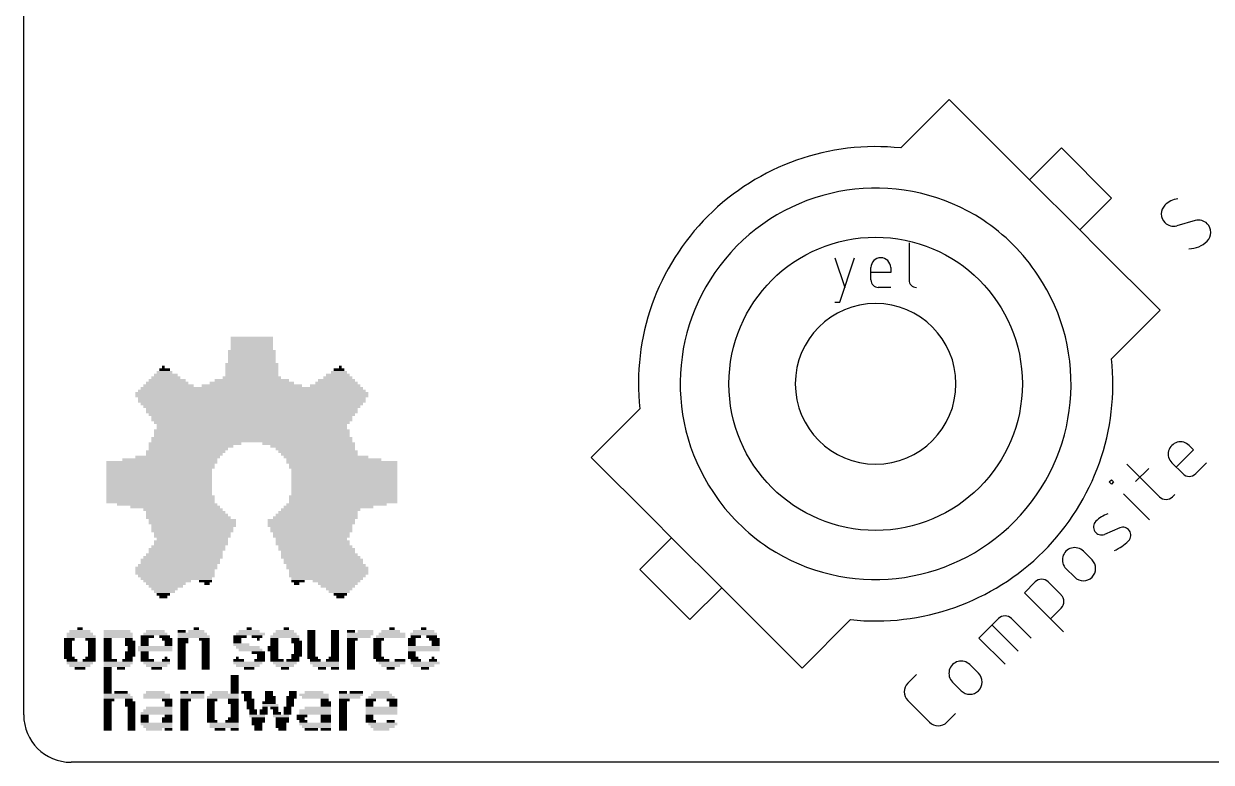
# Model space of a CAD drawing. Extents: x 0 to 39, y 0 to 37.8.
# Drawn here: x 0 to 25.09, y 0 to 15.61 of the extents above; entities that cross this region are included whole.
import ezdxf

# ---------------------------------------------------------------- set-up
doc = ezdxf.new("R2010")
doc.units = 0
for name, color, linetype in [('20', 30, 'CONTINUOUS'), ('21', 253, 'CONTINUOUS'), ('51', 253, 'CONTINUOUS')]:
    doc.layers.add(name, color=color, linetype=linetype)

# ---------------------------------------------------------------- blocks, each defined once
blk = doc.blocks.new('RECT')
blk.add_solid([(-0.5, -0.5), (0.5, -0.5), (-0.5, 0.5), (0.5, 0.5)])

msp = doc.modelspace()

# ---------------------------------------------------------------- linework, layer by layer
at = {"layer": '20'}
for p, q in [((0, 1), (0, 28)), ((38, 0), (1, 0))]:
    msp.add_line(p, q, dxfattribs=at)
msp.add_arc((1, 1), 1, 180, 270, dxfattribs=at)
at = {"layer": '21'}
for p, q in [((18.5303, 12.9851), (19.5556, 14.0104)), ((19.5556, 14.0104), (20.8284, 12.7376)), ((24.754, 11.4531), (24.3639, 11.3384)), ((18.7052, 10.9779), (18.7052, 10.1947)), ((22.7023, 10.8638), (24.0104, 9.5556)), ((17.1382, 10.6646), (17.347, 10.0381)), ((17.2426, 9.7248), (17.5559, 10.6646)), ((17.9002, 10.1947), (17.9002, 10.4558)), ((18.3179, 10.3514), (17.9002, 10.3514)), ((18.3179, 10.4558), (18.3179, 10.3514)), ((18.3179, 10.0381), (18.0568, 10.0381)), ((17.1382, 9.7248), (17.2426, 9.7248)), ((24.0104, 9.5556), (22.9851, 8.5303)), ((11.9896, 6.4444), (13.0149, 7.4697)), ((24.7168, 6.6057), (24.3497, 6.2385)), ((24.625, 6.6975), (24.7168, 6.6057)), ((13.2977, 5.1362), (11.9896, 6.4444)), ((23.3104, 6.3009), (23.9989, 5.6124)), ((24.4874, 6.1008), (24.2579, 6.3303)), ((24.9922, 6.3303), (24.7627, 6.1008)), ((23.494, 5.9337), (23.7694, 6.2091)), ((22.9358, 5.9262), (22.9817, 5.9721)), ((22.9817, 5.8803), (22.9358, 5.9262)), ((22.9817, 5.9721), (23.0276, 5.9262)), ((23.0276, 5.9262), (22.9817, 5.8803)), ((23.7849, 5.123), (23.2341, 5.6738)), ((24.2743, 5.6124), (24.3202, 5.6583)), ((23.1583, 4.9554), (22.837, 4.8177)), ((22.389, 4.4615), (22.5726, 4.2779)), ((22.2054, 3.9107), (22.0218, 4.0943)), ((21.1419, 3.5816), (21.3714, 3.8111)), ((21.6468, 3.8111), (21.9222, 3.5357)), ((21.9681, 2.7554), (21.1419, 3.5816)), ((16.4444, 1.9896), (15.1362, 3.2977)), ((17.4697, 3.0149), (16.4444, 1.9896)), ((20.1838, 2.6235), (20.5969, 3.0366)), ((20.8723, 3.0366), (21.2854, 2.6235)), ((21.9222, 3.2603), (21.6927, 3.0308)), ((21.01, 2.3481), (20.4592, 2.8989)), ((20.7346, 2.0727), (20.1838, 2.6235)), ((19.9913, 2.0637), (20.1749, 1.8801)), ((18.6808, 1.6713), (18.8644, 1.8549)), ((19.8077, 1.513), (19.6241, 1.6965)), ((19.1398, 0.8451), (18.6808, 1.3041)), ((19.6906, 1.0287), (19.507, 0.8451))]:
    msp.add_line(p, q, dxfattribs=at)
msp.add_circle((18, 8), 3.1, dxfattribs=at)
for centre, radius, start, end in [((18, 8), 5.0132, 83.9275, 186.0725), ((18.0036, 8.0036), 4.1332, 56.8671, 213.8403), ((24.4557, 11.4301), 0.4869, 98.1318, 134.9978), ((24.295, 11.5908), 0.2596, 134.9978, 225.0022), ((24.2979, 11.5937), 0.2637, 225, 284.4903), ((24.82, 11.1978), 0.2637, 45, 104.4903), ((24.8229, 11.2007), 0.2596, 314.9988, 45.0022), ((24.6186, 11.405), 0.5485, 269.7632, 314.9988), ((18.109, 10.4558), 0.2088, 0, 180), ((17.9964, 7.9964), 4.1332, 236.8671, 33.8403), ((18.0568, 10.1947), 0.1566, 180, 270), ((18.8618, 10.1947), 0.1566, 180, 270), ((18, 8), 1.6971, 0.0001, 270.0001), ((18, 8), 5.0133, 263.9278, 6.0722), ((24.4414, 6.5139), 0.2596, 44.9993, 224.9998), ((24.625, 6.2385), 0.1947, 225.001, 315.0003), ((24.1366, 5.7501), 0.1947, 224.9997, 315.0003), ((22.7707, 4.9724), 0.1683, 134.1823, 293.199), ((23.1671, 4.5644), 0.7371, 110.7614, 134.1823), ((23.2246, 4.8007), 0.1683, 314.1823, 113.199), ((22.2054, 4.2779), 0.2596, 44.9993, 224.9998), ((22.5747, 5.4694), 1.1008, 295.2087, 314.1822), ((22.389, 4.0943), 0.2596, 225.0007, 45.0002), ((21.5091, 3.6734), 0.1947, 45, 135), ((21.7845, 3.398), 0.1947, 314.9994, 45.0006), ((20.7346, 2.8989), 0.1947, 44.9997, 135.0003), ((19.8077, 1.8801), 0.2596, 44.9993, 224.9998), ((19.9913, 1.6965), 0.2596, 225.0007, 45.0002), ((18.8644, 1.4877), 0.2596, 135.0012, 224.9998), ((19.3234, 1.0287), 0.2596, 225.0007, 315.0002)]:
    msp.add_arc(centre, radius, start, end, dxfattribs=at)
at = {"layer": '51'}
for p, q in [((21.9244, 12.9851), (21.2527, 12.3133)), ((22.9851, 11.9244), (21.9244, 12.9851)), ((21.2527, 12.3133), (20.8284, 12.7376)), ((22.3133, 11.2527), (21.2527, 12.3133)), ((22.3133, 11.2527), (22.9851, 11.9244)), ((22.7023, 10.8638), (22.3133, 11.2527)), ((13.6866, 4.7473), (13.2977, 5.1362)), ((13.0149, 4.0756), (13.6866, 4.7473)), ((14.7473, 3.6866), (13.6866, 4.7473)), ((14.0756, 3.0149), (13.0149, 4.0756)), ((14.7473, 3.6866), (14.0756, 3.0149)), ((15.1362, 3.2977), (14.7473, 3.6866))]:
    msp.add_line(p, q, dxfattribs=at)
for centre, radius, start, end in [((17.9822, 8.0176), 4.1333, 33.4866, 56.5134), ((18, 8), 1.6971, 270.0001, 0.0001), ((18.0178, 7.9824), 4.1333, 213.4866, 236.5134)]:
    msp.add_arc(centre, radius, start, end, dxfattribs=at)

# ---------------------------------------------------------------- block references
at = {"layer": '21', "yscale": 0.0559}
for p, xscale in [((4.819, 8.969), 0.8941), ((4.819, 8.9131), 0.8941), ((4.819, 8.8572), 0.8941), ((4.819, 8.8014), 0.8941), ((4.819, 8.6896), 1.0058), ((4.819, 8.6337), 1.0058), ((4.819, 8.5778), 1.0058), ((4.819, 8.522), 1.0058), ((4.819, 8.7455), 0.8941), ((2.975, 8.2984), 0.2235), ((2.9471, 8.3543), 0.0559), ((4.819, 8.4102), 1.1176), ((4.819, 8.3543), 1.1176), ((4.819, 8.2984), 1.1176), ((4.819, 8.4661), 1.0058), ((6.6631, 8.2984), 0.2235), ((6.691, 8.3543), 0.0559), ((3.0309, 8.019), 0.8941), ((3.0309, 8.0749), 0.7823), ((3.0029, 8.1308), 0.6147), ((3.0029, 8.1867), 0.5029), ((2.975, 8.2425), 0.3353), ((4.819, 8.019), 1.7882), ((4.819, 8.0749), 1.5646), ((4.819, 8.1308), 1.2294), ((4.819, 8.2425), 1.1176), ((4.819, 8.1867), 1.1176), ((6.6072, 8.019), 0.8941), ((6.6072, 8.0749), 0.7823), ((6.6351, 8.1308), 0.6147), ((6.6351, 8.1867), 0.5029), ((6.6631, 8.2425), 0.3353), ((4.819, 7.7955), 4.9174), ((4.819, 7.8514), 4.8057), ((4.819, 7.9073), 4.6939), ((3.0588, 7.9632), 1.0617), ((4.819, 7.9632), 2.1234), ((6.5793, 7.9632), 1.0617), ((4.819, 7.7396), 4.9174), ((4.819, 7.6838), 4.8057), ((4.819, 7.6279), 4.8057), ((4.819, 7.572), 4.6939), ((4.819, 7.5161), 4.5822), ((4.819, 7.4602), 4.4704), ((4.819, 7.4043), 4.4704), ((4.819, 7.3485), 4.3586), ((4.819, 7.2926), 4.2469), ((4.819, 7.2367), 4.2469), ((4.819, 7.1808), 4.1351), ((4.819, 7.0132), 4.1351), ((4.819, 7.125), 4.0234), ((4.819, 7.0691), 4.0234), ((4.819, 6.8456), 4.2469), ((4.819, 6.7897), 4.2469), ((4.819, 6.9573), 4.1351), ((4.819, 6.9014), 4.1351), ((3.422, 6.5662), 1.6764), ((3.3941, 6.5103), 1.6205), ((3.6176, 6.7338), 1.9558), ((3.5338, 6.6779), 1.7882), ((3.4779, 6.622), 1.6764), ((6.0205, 6.7338), 1.9558), ((6.1043, 6.6779), 1.7882), ((6.1602, 6.622), 1.6764), ((6.216, 6.5662), 1.6764), ((6.244, 6.5103), 1.6205), ((2.9191, 6.3426), 2.347), ((2.8912, 6.2868), 2.2911), ((3.0868, 6.3985), 2.0117), ((3.2544, 6.4544), 1.7882), ((6.3837, 6.4544), 1.7882), ((6.5513, 6.3985), 2.0117), ((6.719, 6.3426), 2.347), ((6.7469, 6.2868), 2.2911), ((2.8912, 6.2309), 2.2911), ((2.8632, 6.175), 2.2352), ((2.8632, 6.1191), 2.2352), ((2.8632, 6.0632), 2.2352), ((2.8632, 6.0074), 2.2352), ((6.7469, 6.2309), 2.2911), ((6.7748, 6.175), 2.2352), ((6.7748, 6.1191), 2.2352), ((6.7748, 6.0632), 2.2352), ((6.7748, 6.0074), 2.2352), ((2.8632, 5.9515), 2.2352), ((2.8632, 5.8956), 2.2352), ((2.8632, 5.8397), 2.2352), ((2.8632, 5.7838), 2.2352), ((6.7748, 5.9515), 2.2352), ((6.7748, 5.8956), 2.2352), ((6.7748, 5.8397), 2.2352), ((6.7748, 5.7838), 2.2352), ((2.8632, 5.7279), 2.2352), ((2.8632, 5.6721), 2.2352), ((2.8912, 5.6162), 2.2911), ((2.8912, 5.5603), 2.2911), ((2.8912, 5.5044), 2.2911), ((6.7469, 5.6162), 2.2911), ((6.7469, 5.5603), 2.2911), ((6.7469, 5.5044), 2.2911), ((6.7748, 5.7279), 2.2352), ((6.7748, 5.6721), 2.2352), ((3.0309, 5.4486), 2.1234), ((3.1985, 5.3927), 1.8999), ((3.3662, 5.3368), 1.6764), ((3.422, 5.2809), 1.6764), ((6.216, 5.2809), 1.6764), ((6.2719, 5.3368), 1.6764), ((6.4396, 5.3927), 1.8999), ((6.6072, 5.4486), 2.1234), ((3.45, 5.225), 1.7323), ((3.4779, 5.1692), 1.7882), ((3.5617, 5.1133), 1.844), ((3.5617, 5.0574), 1.844), ((3.5897, 5.0015), 1.7882), ((6.0763, 5.1133), 1.844), ((6.0763, 5.0574), 1.844), ((6.0484, 5.0015), 1.7882), ((6.1602, 5.1692), 1.7882), ((6.1881, 5.225), 1.7323), ((3.5617, 4.9456), 1.7323), ((3.5617, 4.8898), 1.7323), ((3.5617, 4.8339), 1.6205), ((3.5617, 4.778), 1.6205), ((6.0763, 4.9456), 1.7323), ((6.0763, 4.8898), 1.7323), ((6.0763, 4.8339), 1.6205), ((6.0763, 4.778), 1.6205), ((3.45, 4.4986), 1.6205), ((3.4779, 4.5545), 1.5646), ((3.5338, 4.6662), 1.5646), ((3.5338, 4.6104), 1.5646), ((3.5617, 4.7221), 1.5088), ((6.0763, 4.7221), 1.5088), ((6.1043, 4.6662), 1.5646), ((6.1043, 4.6104), 1.5646), ((6.1602, 4.5545), 1.5646), ((6.1881, 4.4986), 1.6205), ((3.3103, 4.2751), 1.6764), ((3.3662, 4.331), 1.6764), ((3.3941, 4.3868), 1.6205), ((3.422, 4.4427), 1.5646), ((6.216, 4.4427), 1.5646), ((6.244, 4.3868), 1.6205), ((6.2719, 4.331), 1.6764), ((6.3278, 4.2751), 1.6764), ((3.1985, 4.0515), 1.6764), ((3.1985, 3.9957), 1.6764), ((3.2265, 4.1074), 1.7323), ((3.2544, 4.1633), 1.6764), ((3.3103, 4.2192), 1.6764), ((6.3278, 4.2192), 1.6764), ((6.4116, 4.1074), 1.7323), ((6.3837, 4.1633), 1.6764), ((6.4396, 4.0515), 1.6764), ((6.4396, 3.9957), 1.6764), ((3.2265, 3.9398), 1.6205), ((3.2265, 3.8839), 1.5088), ((3.0309, 3.828), 1.0058), ((3.0029, 3.7722), 0.8382), ((3.8411, 3.828), 0.2794), ((3.8691, 3.7722), 0.1118), ((6.4116, 3.9398), 1.6205), ((6.4116, 3.8839), 1.5088), ((5.7969, 3.828), 0.2794), ((5.769, 3.7722), 0.1118), ((6.6072, 3.828), 1.0058), ((6.6351, 3.7722), 0.8382), ((3.0029, 3.7163), 0.7264), ((2.975, 3.6604), 0.5588), ((2.975, 3.6045), 0.447), ((2.9471, 3.5486), 0.2794), ((2.9471, 3.4928), 0.1676), ((6.6351, 3.7163), 0.7264), ((6.6631, 3.6604), 0.5588), ((6.6631, 3.6045), 0.447), ((6.691, 3.5486), 0.2794), ((6.691, 3.4928), 0.1676), ((1.1868, 2.7663), 0.447), ((1.1868, 2.8222), 0.1118), ((1.9692, 2.7663), 0.5588), ((2.7794, 2.7663), 0.3912), ((3.3382, 2.7663), 0.1676), ((3.6456, 2.7663), 0.3353), ((3.6456, 2.8222), 0.1118), ((4.7632, 2.7663), 0.447), ((4.7632, 2.8222), 0.1118), ((5.5175, 2.7663), 0.3912), ((5.5455, 2.8222), 0.1118), ((6.0763, 2.7663), 0.1676), ((6.5793, 2.7663), 0.1676), ((6.9145, 2.7663), 0.1676), ((7.2219, 2.7663), 0.3353), ((7.7527, 2.7663), 0.3912), ((7.7807, 2.8222), 0.1118), ((8.4512, 2.7663), 0.447), ((8.4512, 2.8222), 0.1118), ((0.9633, 2.5987), 0.2235), ((0.9354, 2.5428), 0.1676), ((0.9354, 2.4869), 0.1676), ((1.1868, 2.7104), 0.5588), ((1.2148, 2.6545), 0.6147), ((1.4104, 2.5987), 0.2235), ((1.4383, 2.5428), 0.1676), ((1.4383, 2.4869), 0.1676), ((1.9971, 2.7104), 0.6147), ((1.9971, 2.6545), 0.6147), ((1.7736, 2.5987), 0.1676), ((1.7736, 2.5428), 0.1676), ((1.7736, 2.4869), 0.1676), ((2.2206, 2.5987), 0.1676), ((2.2486, 2.5428), 0.2235), ((2.2486, 2.4869), 0.2235), ((2.6118, 2.6545), 0.2794), ((2.5559, 2.5987), 0.1676), ((2.5559, 2.5428), 0.1676), ((2.5559, 2.4869), 0.1676), ((2.7794, 2.7104), 0.5029), ((2.975, 2.6545), 0.2235), ((3.0309, 2.5987), 0.2235), ((3.0588, 2.5428), 0.1676), ((3.0588, 2.4869), 0.1676), ((3.5617, 2.7104), 0.6147), ((3.5897, 2.6545), 0.6706), ((3.3382, 2.4869), 0.1676), ((3.3662, 2.5987), 0.2235), ((3.3662, 2.5428), 0.2235), ((3.8132, 2.5987), 0.2235), ((3.8411, 2.5428), 0.1676), ((3.8411, 2.4869), 0.1676), ((4.5676, 2.6545), 0.2794), ((4.5117, 2.5987), 0.1676), ((4.5117, 2.5428), 0.1676), ((4.5955, 2.4869), 0.3353), ((4.7911, 2.7104), 0.6147), ((4.9308, 2.6545), 0.2235), ((4.9587, 2.5987), 0.0559), ((5.5175, 2.6545), 0.6147), ((5.294, 2.5987), 0.1676), ((5.294, 2.5428), 0.1676), ((5.294, 2.4869), 0.1676), ((5.5175, 2.7104), 0.5029), ((5.7411, 2.5987), 0.1676), ((5.769, 2.5428), 0.2235), ((5.7969, 2.4869), 0.1676), ((6.0763, 2.7104), 0.1676), ((6.0763, 2.6545), 0.1676), ((6.0763, 2.5987), 0.1676), ((6.0763, 2.5428), 0.1676), ((6.0763, 2.4869), 0.1676), ((6.5793, 2.7104), 0.1676), ((6.5793, 2.6545), 0.1676), ((6.5793, 2.5987), 0.1676), ((6.5793, 2.5428), 0.1676), ((6.5793, 2.4869), 0.1676), ((7.1101, 2.7104), 0.5588), ((6.9145, 2.5428), 0.1676), ((6.9145, 2.4869), 0.1676), ((7.0822, 2.6545), 0.5029), ((6.9425, 2.5987), 0.2235), ((7.5013, 2.5987), 0.2235), ((7.4733, 2.5428), 0.1676), ((7.4733, 2.4869), 0.1676), ((7.7527, 2.6545), 0.6147), ((7.7807, 2.7104), 0.5588), ((8.1998, 2.5987), 0.1676), ((8.1998, 2.5428), 0.1676), ((8.1998, 2.4869), 0.1676), ((8.4512, 2.7104), 0.5588), ((8.2836, 2.6545), 0.2235), ((8.6189, 2.6545), 0.2235), ((8.6748, 2.5987), 0.2235), ((8.7027, 2.5428), 0.1676), ((8.7027, 2.4869), 0.1676), ((0.9354, 2.431), 0.1676), ((0.9354, 2.3752), 0.1676), ((0.9354, 2.3193), 0.1676), ((0.9354, 2.2634), 0.1676), ((1.4383, 2.431), 0.1676), ((1.4383, 2.3752), 0.1676), ((1.4383, 2.3193), 0.1676), ((1.4383, 2.2634), 0.1676), ((1.7736, 2.431), 0.1676), ((1.7736, 2.3752), 0.1676), ((1.7736, 2.3193), 0.1676), ((1.7736, 2.2634), 0.1676), ((2.2486, 2.3193), 0.2235), ((2.2486, 2.2634), 0.2235), ((2.2765, 2.431), 0.1676), ((2.2765, 2.3752), 0.1676), ((2.7794, 2.431), 0.7264), ((2.7794, 2.3752), 0.7264), ((2.5559, 2.3193), 0.1676), ((2.5559, 2.2634), 0.1676), ((3.3382, 2.431), 0.1676), ((3.3382, 2.3752), 0.1676), ((3.3382, 2.3193), 0.1676), ((3.3382, 2.2634), 0.1676), ((3.8411, 2.431), 0.1676), ((3.8411, 2.3752), 0.1676), ((3.8411, 2.3193), 0.1676), ((3.8411, 2.2634), 0.1676), ((4.7352, 2.431), 0.5029), ((4.7911, 2.3752), 0.5029), ((4.9587, 2.3193), 0.2794), ((5.0146, 2.2634), 0.1676), ((5.2661, 2.431), 0.2235), ((5.2661, 2.3752), 0.2235), ((5.294, 2.3193), 0.1676), ((5.294, 2.2634), 0.1676), ((5.769, 2.2634), 0.2235), ((5.7969, 2.431), 0.1676), ((5.7969, 2.3752), 0.1676), ((5.7969, 2.3193), 0.1676), ((6.0763, 2.431), 0.1676), ((6.0763, 2.3752), 0.1676), ((6.0763, 2.3193), 0.1676), ((6.0763, 2.2634), 0.1676), ((6.5793, 2.431), 0.1676), ((6.5793, 2.3752), 0.1676), ((6.5793, 2.3193), 0.1676), ((6.5793, 2.2634), 0.1676), ((6.9145, 2.431), 0.1676), ((6.9145, 2.3752), 0.1676), ((6.9145, 2.3193), 0.1676), ((6.9145, 2.2634), 0.1676), ((7.4733, 2.431), 0.1676), ((7.4733, 2.3752), 0.1676), ((7.4733, 2.3193), 0.1676), ((7.4733, 2.2634), 0.1676), ((8.4512, 2.431), 0.6706), ((8.4512, 2.3752), 0.6706), ((8.1998, 2.3193), 0.1676), ((8.1998, 2.2634), 0.1676), ((0.9633, 2.2075), 0.2235), ((1.1868, 2.0958), 0.5588), ((1.0192, 2.1516), 0.2235), ((1.1868, 2.0399), 0.447), ((1.1868, 1.984), 0.2235), ((1.3824, 2.1516), 0.2794), ((1.4104, 2.2075), 0.2235), ((1.7736, 2.2075), 0.1676), ((1.8295, 2.1516), 0.2794), ((1.9971, 2.0958), 0.6147), ((1.9692, 2.0399), 0.5588), ((1.7736, 1.984), 0.1676), ((2.053, 1.984), 0.1676), ((2.1927, 2.1516), 0.2235), ((2.2206, 2.2075), 0.1676), ((2.5559, 2.2075), 0.1676), ((2.6118, 2.1516), 0.2794), ((2.8074, 2.0958), 0.5588), ((2.8074, 2.0399), 0.447), ((2.8074, 1.984), 0.2235), ((3.0029, 2.1516), 0.1676), ((3.0029, 2.2075), 0.0559), ((3.3382, 2.2075), 0.1676), ((3.3382, 2.1516), 0.1676), ((3.3382, 2.0958), 0.1676), ((3.3382, 2.0399), 0.1676), ((3.3382, 1.984), 0.1676), ((3.8411, 2.2075), 0.1676), ((3.8411, 2.1516), 0.1676), ((3.8411, 2.0958), 0.1676), ((3.8411, 2.0399), 0.1676), ((3.8411, 1.984), 0.1676), ((4.7352, 2.0958), 0.6147), ((4.5396, 2.1516), 0.2235), ((4.7352, 2.0399), 0.5029), ((4.5117, 2.2075), 0.0559), ((4.7632, 1.984), 0.2235), ((4.9867, 2.1516), 0.2235), ((5.0146, 2.2075), 0.1676), ((5.294, 2.2075), 0.1676), ((5.3499, 2.1516), 0.2794), ((5.5175, 2.0958), 0.5029), ((5.5175, 2.0399), 0.3912), ((5.5175, 1.984), 0.1676), ((5.6852, 2.1516), 0.2794), ((5.7411, 2.2075), 0.1676), ((6.1043, 2.2075), 0.2235), ((6.3557, 2.0958), 0.6147), ((6.1602, 2.1516), 0.2235), ((6.3837, 2.0399), 0.5588), ((6.2999, 1.984), 0.1676), ((6.5234, 2.1516), 0.2794), ((6.5513, 2.2075), 0.2235), ((6.5793, 1.984), 0.1676), ((6.9145, 2.2075), 0.1676), ((6.9145, 2.1516), 0.1676), ((6.9145, 2.0958), 0.1676), ((6.9145, 2.0399), 0.1676), ((6.9145, 1.984), 0.1676), ((7.5013, 2.2075), 0.2235), ((7.5851, 2.1516), 0.2794), ((7.7807, 2.0958), 0.5588), ((7.7527, 2.0399), 0.3912), ((7.7527, 1.984), 0.1676), ((7.9483, 2.1516), 0.2235), ((8.2277, 2.2075), 0.2235), ((8.2836, 2.1516), 0.2235), ((8.4792, 2.0958), 0.6147), ((8.4512, 2.0399), 0.447), ((8.4792, 1.984), 0.1676), ((8.6468, 2.1516), 0.1676), ((8.6468, 2.2075), 0.0559), ((1.7736, 1.9281), 0.1676), ((1.7736, 1.8722), 0.1676), ((1.7736, 1.8164), 0.1676), ((1.7736, 1.7605), 0.1676), ((4.4558, 1.8164), 0.1676), ((4.4558, 1.7605), 0.1676), ((1.7736, 1.7046), 0.1676), ((1.7736, 1.6487), 0.1676), ((1.7736, 1.5928), 0.1676), ((1.7736, 1.537), 0.1676), ((1.7736, 1.4811), 0.1676), ((2.053, 1.4811), 0.2794), ((2.7794, 1.4811), 0.3912), ((3.3941, 1.4811), 0.1676), ((3.6735, 1.4811), 0.2794), ((4.1485, 1.4811), 0.3353), ((4.4558, 1.7046), 0.1676), ((4.4558, 1.6487), 0.1676), ((4.4558, 1.5928), 0.1676), ((4.4558, 1.537), 0.1676), ((4.4558, 1.4811), 0.1676), ((4.7073, 1.4811), 0.2235), ((5.1823, 1.4811), 0.1676), ((5.6852, 1.4811), 0.1676), ((6.1322, 1.4811), 0.3912), ((6.7469, 1.4811), 0.1676), ((7.0263, 1.4811), 0.2794), ((7.5572, 1.4811), 0.3353), ((1.9692, 1.4252), 0.5588), ((1.9971, 1.3693), 0.6147), ((1.8015, 1.3134), 0.2235), ((1.7736, 1.2576), 0.1676), ((2.2206, 1.3134), 0.1676), ((2.2486, 1.2576), 0.2235), ((2.8074, 1.4252), 0.5588), ((2.8074, 1.3693), 0.5588), ((3.0309, 1.3134), 0.2235), ((3.0588, 1.2576), 0.1676), ((3.5617, 1.4252), 0.5029), ((3.5617, 1.3693), 0.5029), ((3.422, 1.3134), 0.2235), ((3.3941, 1.2576), 0.1676), ((4.2044, 1.3693), 0.6706), ((3.9808, 1.3134), 0.2235), ((3.9529, 1.2576), 0.1676), ((4.2323, 1.4252), 0.6147), ((4.4279, 1.3134), 0.2235), ((4.4279, 1.2576), 0.2235), ((4.7352, 1.4252), 0.1676), ((4.7352, 1.3693), 0.1676), ((4.7632, 1.3134), 0.2235), ((4.7911, 1.2576), 0.1676), ((5.1823, 1.2576), 0.2794), ((5.1823, 1.4252), 0.1676), ((5.2102, 1.3693), 0.2235), ((5.2102, 1.3134), 0.2235), ((5.6572, 1.3693), 0.2235), ((5.6293, 1.3134), 0.1676), ((5.6293, 1.2576), 0.1676), ((5.6852, 1.4252), 0.1676), ((6.1322, 1.4252), 0.6147), ((6.1602, 1.3693), 0.5588), ((6.3557, 1.3134), 0.1676), ((6.3837, 1.2576), 0.2235), ((6.9145, 1.4252), 0.5029), ((6.8866, 1.3693), 0.447), ((6.7748, 1.3134), 0.2235), ((6.7469, 1.2576), 0.1676), ((7.3336, 1.3134), 0.2235), ((7.3057, 1.2576), 0.1676), ((7.5572, 1.3693), 0.5588), ((7.5572, 1.4252), 0.447), ((7.7807, 1.3134), 0.2235), ((7.8086, 1.2576), 0.1676), ((1.7736, 1.2017), 0.1676), ((1.7736, 1.1458), 0.1676), ((1.7736, 1.0899), 0.1676), ((1.7736, 1.034), 0.1676), ((1.7736, 0.9782), 0.1676), ((2.2486, 1.2017), 0.2235), ((2.2765, 1.1458), 0.1676), ((2.2765, 1.0899), 0.1676), ((2.2765, 1.034), 0.1676), ((2.2765, 0.9782), 0.1676), ((2.8074, 1.034), 0.6706), ((2.5559, 0.9782), 0.1676), ((2.8353, 1.0899), 0.6147), ((2.8632, 1.1458), 0.5588), ((3.0588, 1.2017), 0.1676), ((3.0588, 0.9782), 0.1676), ((3.3941, 1.2017), 0.1676), ((3.3941, 1.1458), 0.1676), ((3.3941, 1.0899), 0.1676), ((3.3941, 1.034), 0.1676), ((3.3941, 0.9782), 0.1676), ((3.9529, 1.2017), 0.1676), ((3.9529, 1.1458), 0.1676), ((3.9529, 1.0899), 0.1676), ((3.9529, 1.034), 0.1676), ((3.9529, 0.9782), 0.1676), ((4.4558, 1.2017), 0.1676), ((4.4558, 1.1458), 0.1676), ((4.4558, 1.0899), 0.1676), ((4.4558, 1.034), 0.1676), ((4.4558, 0.9782), 0.1676), ((4.7911, 1.2017), 0.1676), ((4.7911, 1.1458), 0.1676), ((4.9308, 0.9782), 0.3353), ((4.847, 1.0899), 0.1676), ((4.847, 1.034), 0.1676), ((5.0705, 1.0899), 0.1676), ((5.0705, 1.034), 0.1676), ((5.0984, 1.1458), 0.1118), ((5.2102, 1.2017), 0.3353), ((5.294, 1.1458), 0.1676), ((5.4337, 0.9782), 0.3353), ((5.322, 1.0899), 0.1118), ((5.3499, 1.034), 0.1676), ((5.5734, 1.1458), 0.1676), ((5.5734, 1.0899), 0.1676), ((5.5734, 1.034), 0.1676), ((5.6293, 1.2017), 0.1676), ((5.8808, 0.9782), 0.2235), ((6.1602, 1.0899), 0.6706), ((6.1602, 1.034), 0.6706), ((6.216, 1.1458), 0.5588), ((6.3837, 1.2017), 0.2235), ((6.3837, 0.9782), 0.2235), ((6.7469, 1.2017), 0.1676), ((6.7469, 1.1458), 0.1676), ((6.7469, 1.0899), 0.1676), ((6.7469, 1.034), 0.1676), ((6.7469, 0.9782), 0.1676), ((7.3057, 1.2017), 0.1676), ((7.5572, 1.1458), 0.6706), ((7.5572, 1.0899), 0.6706), ((7.5572, 1.034), 0.6706), ((7.3057, 0.9782), 0.1676), ((7.8086, 1.2017), 0.1676), ((1.7736, 0.9223), 0.1676), ((1.7736, 0.8664), 0.1676), ((1.7736, 0.8105), 0.1676), ((1.7736, 0.7546), 0.1676), ((2.2765, 0.9223), 0.1676), ((2.2765, 0.8664), 0.1676), ((2.2765, 0.8105), 0.1676), ((2.2765, 0.7546), 0.1676), ((2.5559, 0.9223), 0.1676), ((2.5559, 0.8664), 0.1676), ((2.8074, 0.8105), 0.6706), ((2.8353, 0.7546), 0.6147), ((3.0309, 0.9223), 0.2235), ((3.0309, 0.8664), 0.2235), ((3.3941, 0.9223), 0.1676), ((3.3941, 0.8664), 0.1676), ((3.3941, 0.8105), 0.1676), ((3.3941, 0.7546), 0.1676), ((3.9529, 0.9223), 0.1676), ((3.9808, 0.8664), 0.2235), ((4.2323, 0.8105), 0.6147), ((4.2323, 0.7546), 0.6147), ((4.3999, 0.8664), 0.2794), ((4.4279, 0.9223), 0.2235), ((4.9587, 0.9223), 0.2794), ((4.9587, 0.8664), 0.2794), ((4.9308, 0.8105), 0.2235), ((4.9587, 0.7546), 0.1676), ((5.4617, 0.9223), 0.2794), ((5.4617, 0.8664), 0.2794), ((5.4337, 0.8105), 0.2235), ((5.4337, 0.7546), 0.2235), ((5.8528, 0.9223), 0.1676), ((5.9087, 0.8664), 0.1676), ((6.1602, 0.8105), 0.6706), ((6.1881, 0.7546), 0.6147), ((6.3837, 0.9223), 0.2235), ((6.3837, 0.8664), 0.2235), ((6.7469, 0.9223), 0.1676), ((6.7469, 0.8664), 0.1676), ((6.7469, 0.8105), 0.1676), ((6.7469, 0.7546), 0.1676), ((7.3336, 0.8664), 0.2235), ((7.3057, 0.9223), 0.1676), ((7.5851, 0.8105), 0.6147), ((7.5851, 0.7546), 0.5029), ((7.7527, 0.8664), 0.1676), ((1.7736, 0.6987), 0.1676), ((2.2765, 0.6987), 0.1676), ((2.7515, 0.6987), 0.3353), ((3.0588, 0.6987), 0.1676), ((3.3941, 0.6987), 0.1676), ((4.1485, 0.6987), 0.2235), ((4.4558, 0.6987), 0.1676), ((4.9587, 0.6987), 0.1676), ((5.4617, 0.6987), 0.1676), ((6.0763, 0.6987), 0.2794), ((6.3837, 0.6987), 0.2235), ((6.7469, 0.6987), 0.1676), ((7.5572, 0.6987), 0.3353)]:
    msp.add_blockref('RECT', p, dxfattribs=dict(at, xscale=xscale))

doc.saveas('drawing.dxf')
